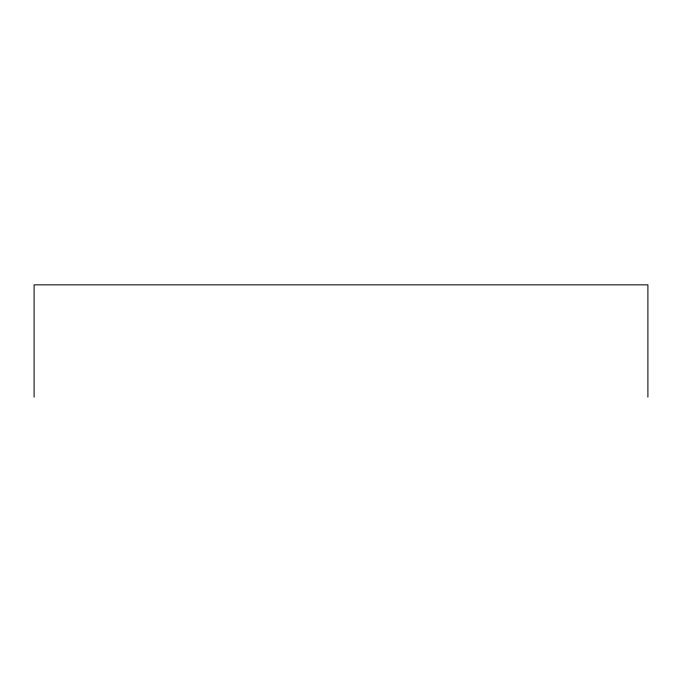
<?xml version="1.0" encoding="UTF-8"?>
<svg xmlns="http://www.w3.org/2000/svg" width="682" height="682" viewBox="0 0 682 682"><rect width="100%" height="100%" fill="white"/><g stroke="black" fill="none" stroke-linecap="round" stroke-linejoin="round"><path stroke-width="1.02" d="M647.9 397.154L647.9 284.846L34.1 284.846L34.1 397.154"/></g></svg>
